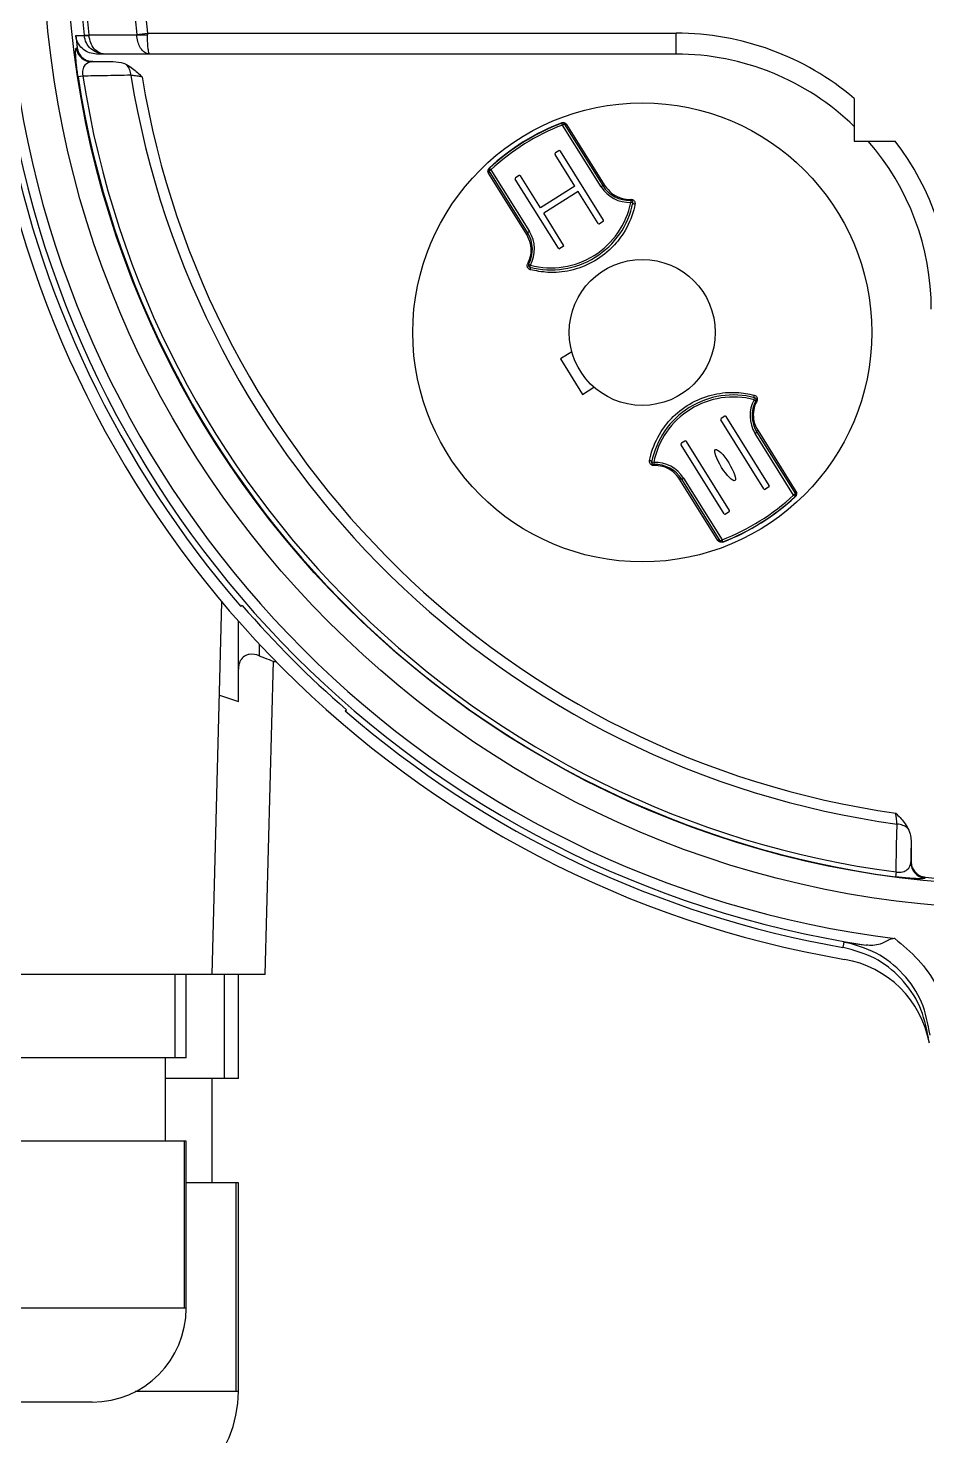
# Model space of a CAD drawing. Header units: millimetres. Extents: x 5231 to 7653, y 7068 to 7959.
# Drawn here: x 6755.8 to 6842, y 7203.8 to 7338.7 of the extents above; entities that cross this region are included whole.
import ezdxf

# ---------------------------------------------------------------- set-up
doc = ezdxf.new("R2010")
doc.units = ezdxf.units.MM

msp = doc.modelspace()

# ---------------------------------------------------------------- linework, layer by layer
at = {"color": 7, "linetype": 'Continuous', "lineweight": 25}
for p, q in [((6760.386, 7338.025), (6761.191, 7338.023)), ((6761.189, 7338.04), (6761.651, 7338.092)), ((6761.191, 7338.023), (6761.189, 7338.04)), ((6761.651, 7338.092), (6761.657, 7338.023)), ((6766.234, 7338.124), (6767.259, 7338.244)), ((6766.237, 7338.084), (6766.234, 7338.124)), ((6767.259, 7338.244), (6817.951, 7338.244)), ((6767.259, 7338.244), (6767.262, 7338.084)), ((6817.951, 7336.244), (6817.951, 7338.244)), ((6763.165, 7336.244), (6762.377, 7336.244)), ((6767.46, 7336.244), (6763.165, 7336.244)), ((6817.951, 7336.244), (6767.46, 7336.244)), ((6762.013, 7335.534), (6763.957, 7335.534)), ((6761.068, 7334.128), (6760.608, 7334.057)), ((6835.032, 7331.993), (6835.032, 7327.907)), ((6806.982, 7329.628), (6806.974, 7329.65)), ((6807.054, 7329.441), (6806.982, 7329.628)), ((6807.054, 7329.441), (6807.224, 7329.547)), ((6810.751, 7323.525), (6807.054, 7329.441)), ((6807.224, 7329.547), (6810.92, 7323.631)), ((6807.453, 7329.49), (6811.119, 7323.623)), ((6808.247, 7323.57), (6806.339, 7326.623)), ((6806.71, 7326.972), (6806.371, 7326.76)), ((6810.981, 7320.326), (6806.848, 7326.94)), ((6835.032, 7327.907), (6838.933, 7327.907)), ((6800.049, 7325.295), (6800.032, 7325.313)), ((6800.185, 7325.149), (6800.049, 7325.295)), ((6803.633, 7318.944), (6799.966, 7324.812)), ((6800.185, 7325.149), (6800.015, 7325.043)), ((6803.712, 7319.127), (6800.015, 7325.043)), ((6800.185, 7325.149), (6803.882, 7319.233)), ((6806.656, 7317.623), (6802.523, 7324.238)), ((6802.894, 7324.588), (6802.555, 7324.376)), ((6804.94, 7321.503), (6803.032, 7324.556)), ((6808.247, 7323.57), (6804.94, 7321.503)), ((6808.565, 7323.061), (6805.258, 7320.994)), ((6810.473, 7320.008), (6808.565, 7323.061)), ((6810.92, 7323.631), (6810.751, 7323.525)), ((6813.597, 7322.224), (6813.606, 7322.024)), ((6813.802, 7321.985), (6813.606, 7322.024)), ((6807.165, 7317.941), (6805.258, 7320.994)), ((6810.95, 7320.188), (6810.61, 7319.976)), ((6803.882, 7319.233), (6803.712, 7319.127)), ((6807.133, 7317.803), (6806.794, 7317.591)), ((6803.804, 7316.104), (6803.979, 7316.009)), ((6803.929, 7315.815), (6803.979, 7316.009)), ((6807.952, 7307.702), (6806.857, 7307.018)), ((6806.857, 7307.018), (6808.976, 7303.626)), ((6808.976, 7303.626), (6810.072, 7304.31)), ((6825.423, 7303.113), (6825.474, 7303.307)), ((6825.423, 7303.113), (6825.598, 7303.018)), ((6826.37, 7294.566), (6822.237, 7301.181)), ((6822.608, 7301.531), (6822.269, 7301.319)), ((6826.879, 7294.884), (6822.746, 7301.499)), ((6825.52, 7299.889), (6825.69, 7299.995)), ((6829.217, 7293.973), (6825.52, 7299.889)), ((6825.69, 7299.995), (6829.387, 7294.079)), ((6825.769, 7300.178), (6829.436, 7294.31)), ((6822.554, 7292.182), (6818.421, 7298.796)), ((6818.792, 7299.146), (6818.452, 7298.934)), ((6823.063, 7292.5), (6818.929, 7299.114)), ((6815.796, 7297.098), (6815.6, 7297.137)), ((6815.796, 7297.098), (6815.805, 7296.898)), ((6818.482, 7295.491), (6818.651, 7295.597)), ((6818.651, 7295.597), (6822.348, 7289.681)), ((6821.949, 7289.632), (6818.283, 7295.5)), ((6822.178, 7289.575), (6818.482, 7295.491)), ((6826.847, 7294.746), (6826.508, 7294.535)), ((6829.387, 7294.079), (6829.217, 7293.973)), ((6829.353, 7293.827), (6829.217, 7293.973)), ((6829.37, 7293.809), (6829.353, 7293.827)), ((6823.031, 7292.362), (6822.692, 7292.15)), ((6822.178, 7289.575), (6822.348, 7289.681)), ((6822.42, 7289.494), (6822.348, 7289.681)), ((6822.428, 7289.472), (6822.42, 7289.494)), ((6773.467, 7248.034), (6774.402, 7283.718)), ((6776.337, 7283.391), (6776.226, 7283.28)), ((6775.975, 7274.198), (6775.975, 7281.89)), ((6777.975, 7279.689), (6777.975, 7278.577)), ((6778.544, 7248.034), (6779.33, 7278.044)), ((6779.304, 7278.034), (6779.561, 7278.034)), ((6774.168, 7274.783), (6775.975, 7274.198)), ((6786.221, 7273.285), (6786.333, 7273.396)), ((6840.475, 7260.717), (6840.475, 7258.847)), ((6839.047, 7257.843), (6838.986, 7257.382)), ((6834.067, 7251.131), (6836.162, 7250.839)), ((6769.902, 7248.034), (6752.048, 7248.034)), ((6769.902, 7248.034), (6769.887, 7248.034)), ((6769.902, 7240.034), (6769.902, 7248.034)), ((6770.975, 7248.034), (6769.902, 7248.034)), ((6773.467, 7248.034), (6770.975, 7248.034)), ((6770.975, 7240.034), (6770.975, 7248.034)), ((6774.634, 7248.034), (6773.54, 7248.034)), ((6774.634, 7238.034), (6774.634, 7248.034)), ((6775.975, 7248.034), (6774.634, 7248.034)), ((6778.544, 7248.034), (6775.975, 7248.034)), ((6775.975, 7238.034), (6775.975, 7248.034)), ((6769.902, 7240.034), (6752.048, 7240.034)), ((6768.975, 7232.034), (6768.975, 7240.034)), ((6770.975, 7240.034), (6769.902, 7240.034)), ((6774.634, 7238.034), (6768.975, 7238.034)), ((6773.475, 7228.034), (6773.475, 7238.034)), ((6775.975, 7238.034), (6774.634, 7238.034)), ((6770.811, 7232.034), (6751.139, 7232.034)), ((6770.811, 7216.034), (6770.811, 7232.034)), ((6770.975, 7232.034), (6770.811, 7232.034)), ((6770.975, 7216.034), (6770.975, 7232.034)), ((6775.77, 7228.034), (6770.975, 7228.034)), ((6775.77, 7208.034), (6775.77, 7228.034)), ((6775.975, 7228.034), (6775.77, 7228.034)), ((6775.975, 7208.034), (6775.975, 7228.034)), ((6760.975, 7216.034), (6751.139, 7216.034)), ((6770.811, 7216.034), (6760.975, 7216.034)), ((6770.975, 7216.034), (6770.811, 7216.034)), ((6775.77, 7208.034), (6766.098, 7208.034)), ((6775.975, 7208.034), (6775.77, 7208.034)), ((6761.975, 7207.034), (6750.975, 7207.034))]:
    msp.add_line(p, q, dxfattribs=at)
at = {"color": 7, "linetype": 'Continuous', "lineweight": 25, "flags": 128}
for points in [[(6761.651, 7338.092), (6764.562, 7338.087), (6766.237, 7338.084)], [(6760.429, 7336.816), (6760.482, 7336.834), (6760.524, 7336.849)], [(6761.916, 7335.5), (6763.059, 7335.519), (6763.957, 7335.534)], [(6762.013, 7335.534), (6761.959, 7335.515), (6761.916, 7335.5)], [(6811.119, 7323.623), (6811.088, 7323.609), (6811.057, 7323.6), (6811.027, 7323.595), (6810.999, 7323.594), (6810.973, 7323.597), (6810.951, 7323.605), (6810.934, 7323.616), (6810.92, 7323.631)], [(6814.004, 7321.846), (6813.962, 7321.853), (6813.922, 7321.865), (6813.886, 7321.881), (6813.854, 7321.9), (6813.829, 7321.92), (6813.812, 7321.942), (6813.802, 7321.964), (6813.802, 7321.985)], [(6803.712, 7319.127), (6803.72, 7319.109), (6803.723, 7319.088), (6803.72, 7319.065), (6803.712, 7319.04), (6803.698, 7319.015), (6803.68, 7318.991), (6803.658, 7318.967), (6803.633, 7318.944)], [(6803.965, 7315.573), (6803.977, 7315.614), (6803.983, 7315.655), (6803.985, 7315.695), (6803.983, 7315.731), (6803.975, 7315.763), (6803.963, 7315.788), (6803.947, 7315.806), (6803.929, 7315.815)], [(6825.474, 7303.307), (6825.455, 7303.316), (6825.439, 7303.334), (6825.427, 7303.359), (6825.42, 7303.391), (6825.417, 7303.427), (6825.419, 7303.467), (6825.425, 7303.508), (6825.437, 7303.549)], [(6825.69, 7299.995), (6825.682, 7300.014), (6825.679, 7300.035), (6825.682, 7300.058), (6825.69, 7300.082), (6825.704, 7300.107), (6825.722, 7300.132), (6825.744, 7300.156), (6825.769, 7300.178)], [(6815.6, 7297.137), (6815.6, 7297.158), (6815.591, 7297.18), (6815.573, 7297.202), (6815.548, 7297.223), (6815.516, 7297.241), (6815.48, 7297.257), (6815.44, 7297.269), (6815.398, 7297.277)], [(6818.283, 7295.5), (6818.314, 7295.513), (6818.345, 7295.522), (6818.375, 7295.528), (6818.403, 7295.529), (6818.429, 7295.525), (6818.451, 7295.518), (6818.469, 7295.506), (6818.482, 7295.491)], [(6839.047, 7257.843), (6839.092, 7260.412), (6839.128, 7262.43)], [(6840.475, 7260.717), (6840.457, 7259.617), (6840.443, 7258.753)], [(6840.443, 7258.753), (6840.461, 7258.806), (6840.475, 7258.847)], [(6841.824, 7257.354), (6841.806, 7257.303), (6841.792, 7257.263)]]:
    msp.add_lwpolyline(points, dxfattribs=at)
at = {"color": 7, "linetype": 'Continuous', "lineweight": 25}
for centre, radius in [((6850.975, 7348.034), 93.74), ((6850.975, 7348.034), 91.48), ((6814.701, 7309.561), 22), ((6814.701, 7309.561), 7)]:
    msp.add_circle(centre, radius, dxfattribs=at)
for centre, radius, start, end in [((6850.975, 7348.034), 90.341, 353.64897, 186.35103), ((6850.975, 7348.034), 89.875, 353.64897, 186.35103), ((6850.975, 7348.034), 85.319, 353.33017, 186.66983), ((6850.975, 7348.034), 84.287, 353.33017, 186.66983), ((6850.975, 7348.034), 91.14, 186.30494, 187.04926), ((6761.424, 7339.848), 1.841, 262.72931, 277.27069), ((6766.749, 7352.407), 14.333, 267.94984, 272.05016), ((6817.951, 7311.78), 26.464, 49.79823, 90), ((6761.918, 7337.001), 1.5, 187.07071, 269.91274), ((6817.951, 7311.78), 24.464, 45.7131, 90), ((6850.975, 7348.034), 97.319, 187.12436, 262.87564), ((6763.908, 7334.108), 1.764, 3.33539, 39.69868), ((6850.975, 7348.034), 91.441, 188.79238, 262.46584), ((6850.975, 7348.034), 90.976, 188.79238, 262.46584), ((6850.975, 7348.034), 86.42, 189.2043, 262.12076), ((6850.975, 7348.034), 85.387, 189.41913, 261.9387), ((6850.975, 7348.034), 98.317, 188.66592, 261.33409), ((6850.975, 7348.034), 100, 189.72326, 260.27674), ((6850.975, 7348.034), 98.897, 189.91459, 220.90189), ((6814.701, 7309.561), 21.524, 111.039, 132.961), ((6814.701, 7309.561), 21.5, 111.039, 132.961), ((6814.701, 7309.561), 21.3, 111.039, 132.961), ((6807.054, 7329.441), 0.2, 32, 111.039), ((6807.372, 7329.653), 0.182, 215.62254, 296.53626), ((6806.424, 7326.676), 0.1, 122, 212), ((6806.763, 7326.888), 0.1, 32, 122), ((6817.951, 7311.78), 24.464, 0, 41.23805), ((6817.951, 7311.78), 26.464, 0, 37.54402), ((6800.185, 7325.149), 0.2, 132.961, 212), ((6799.856, 7324.957), 0.182, 307.46374, 28.37746), ((6802.608, 7324.291), 0.1, 122, 212), ((6802.947, 7324.503), 0.1, 32, 122), ((6813.465, 7325.221), 3.2, 212, 272.53097), ((6813.465, 7325.221), 3, 212, 272.53097), ((6805.957, 7323.554), 8, 255.3094, 348.6906), ((6805.957, 7323.554), 7.8, 255.3094, 348.6906), ((6812.91, 7322.273), 0.689, 355.91037, 3.87572), ((6813.606, 7322.024), 0.2, 348.6906, 92.53097), ((6810.557, 7320.061), 0.1, 212, 302), ((6810.897, 7320.273), 0.1, 302, 32), ((6801.168, 7317.537), 3, 331.46903, 32), ((6801.168, 7317.537), 3.2, 331.46903, 32), ((6806.741, 7317.676), 0.1, 212, 302), ((6807.08, 7317.888), 0.1, 302, 32), ((6804.061, 7316.743), 0.689, 240.12428, 248.08963), ((6803.979, 7316.009), 0.2, 151.46903, 255.3094), ((6823.445, 7295.568), 8, 75.3094, 168.6906), ((6823.445, 7295.568), 7.8, 75.3094, 168.6906), ((6828.234, 7301.585), 3.2, 151.46903, 212), ((6828.234, 7301.585), 3, 151.46903, 212), ((6825.423, 7303.113), 0.2, 331.46903, 75.3094), ((6825.342, 7302.379), 0.689, 60.12428, 68.08963), ((6822.322, 7301.234), 0.1, 122, 212), ((6822.661, 7301.446), 0.1, 32, 122), ((6818.505, 7298.849), 0.1, 122, 212), ((6818.845, 7299.061), 0.1, 32, 122), ((6815.796, 7297.098), 0.2, 168.6906, 272.53097), ((6815.937, 7293.901), 3.2, 32, 92.53097), ((6816.492, 7296.849), 0.689, 175.91037, 183.87572), ((6815.937, 7293.901), 3, 32, 92.53097), ((6826.455, 7294.619), 0.1, 212, 302), ((6826.794, 7294.831), 0.1, 302, 32), ((6829.546, 7294.166), 0.182, 127.46374, 208.37746), ((6814.701, 7309.561), 21.3, 291.039, 312.961), ((6814.701, 7309.561), 21.5, 291.039, 312.961), ((6814.701, 7309.561), 21.524, 291.039, 312.961), ((6829.217, 7293.973), 0.2, 312.961, 32), ((6822.639, 7292.235), 0.1, 212, 302), ((6822.978, 7292.447), 0.1, 302, 32), ((6822.031, 7289.469), 0.182, 35.62254, 116.53626), ((6822.348, 7289.681), 0.2, 212, 291.039), ((6850.975, 7348.034), 98.739, 220.89535, 229.10465), ((6850.975, 7348.034), 98.897, 229.09811, 260.08541), ((6839.045, 7260.66), 1.772, 50.36479, 87.29394), ((6841.943, 7258.755), 1.5, 180.08872, 264.21159), ((6850.975, 7348.034), 91.14, 264.23712, 265.7792), ((6832.397, 7239.614), 10, 10.43035, 80.27674), ((6761.975, 7216.034), 9, 270, 0), ((6764.725, 7208.034), 11.25, 270, 0)]:
    msp.add_arc(centre, radius, start, end, dxfattribs=at)
msp.add_ellipse((6822.65, 7296.84), major_axis=(0.927, -1.484), ratio=0.2285714, dxfattribs=at)
for points, knots in [([(6762.377, 7336.244), (6762.152, 7336.266), (6761.701, 7336.311), (6761.1, 7336.656), (6760.646, 7337.165), (6760.439, 7337.658), (6760.397, 7337.952), (6760.386, 7338.025)], [0, 0, 0, 0, 0.2312464, 0.4624979, 0.6936037, 0.9244044, 1, 1, 1, 1]), ([(6763.165, 7336.244), (6763.162, 7336.244), (6762.919, 7336.244), (6762.431, 7336.337), (6761.812, 7336.723), (6761.348, 7337.307), (6761.243, 7337.783), (6761.191, 7338.023)], [0, 0, 0, 0, 0.0033242, 0.2530387, 0.5034572, 0.7495242, 1, 1, 1, 1]), ([(6763.165, 7336.244), (6763.163, 7336.244), (6762.977, 7336.244), (6762.605, 7336.337), (6762.131, 7336.723), (6761.777, 7337.307), (6761.697, 7337.783), (6761.657, 7338.023)], [0, 0, 0, 0, 0.0033242, 0.2530387, 0.5034573, 0.7495242, 1, 1, 1, 1]), ([(6767.46, 7336.244), (6767.458, 7336.244), (6767.377, 7336.244), (6767.159, 7336.281), (6766.829, 7336.486), (6766.522, 7336.905), (6766.305, 7337.451), (6766.26, 7337.872), (6766.237, 7338.084)], [0, 0, 0, 0, 0.0032553, 0.1340038, 0.359171, 0.5735793, 0.7849237, 1, 1, 1, 1]), ([(6767.46, 7336.244), (6767.46, 7336.244), (6767.447, 7336.244), (6767.411, 7336.281), (6767.358, 7336.486), (6767.308, 7336.905), (6767.273, 7337.451), (6767.266, 7337.872), (6767.262, 7338.084)], [0, 0, 0, 0, 0.0032553, 0.1340038, 0.359171, 0.5735792, 0.7849237, 1, 1, 1, 1]), ([(6760.608, 7334.057), (6760.577, 7334.266), (6760.514, 7334.699), (6760.447, 7335.281), (6760.401, 7335.786), (6760.371, 7336.29), (6760.372, 7336.716), (6760.41, 7336.782), (6760.429, 7336.816)], [0, 0, 0, 0, 0.12078738, 0.24907618, 0.37314009, 0.50137557, 0.74047216, 1, 1, 1, 1]), ([(6760.524, 7336.849), (6760.56, 7336.683), (6760.606, 7336.471), (6760.795, 7336.137), (6761.052, 7335.846), (6761.502, 7335.585), (6761.842, 7335.551), (6762.013, 7335.534)], [0, 0, 0, 0, 0.2326691, 0.2977546, 0.5306269, 0.7634909, 1, 1, 1, 1]), ([(6761.916, 7335.5), (6761.678, 7335.454), (6761.387, 7335.398), (6761.133, 7334.997), (6761.05, 7334.762), (6761.022, 7334.513), (6761.036, 7334.293), (6761.057, 7334.183), (6761.068, 7334.128)], [0, 0, 0, 0, 0.5640254, 0.6909809, 0.80558, 0.9055196, 0.9523567, 1, 1, 1, 1]), ([(6763.957, 7335.534), (6764.306, 7335.507), (6764.761, 7335.471), (6765.169, 7335.279), (6765.265, 7335.234)], [0, 0, 0, 0, 0.7661428, 1, 1, 1, 1]), ([(6765.265, 7335.234), (6765.461, 7335.118), (6765.828, 7334.899), (6766.304, 7334.485), (6766.593, 7334.204), (6766.738, 7334.062), (6766.739, 7334.06)], [0, 0, 0, 0, 0.3607889, 0.6774436, 0.9958558, 1, 1, 1, 1]), ([(6765.668, 7334.21), (6764.81, 7334.195), (6763.276, 7334.167), (6761.743, 7334.14), (6761.068, 7334.128)], [0, 0, 0, 0, 0.56, 1, 1, 1, 1]), ([(6766.739, 7334.06), (6766.627, 7334.077), (6766.411, 7334.11), (6766.034, 7334.163), (6765.809, 7334.192), (6765.668, 7334.21)], [0, 0, 0, 0, 0.2900635, 0.5536035, 1, 1, 1, 1]), ([(6806.974, 7329.65), (6806.996, 7329.658), (6807.045, 7329.674), (6807.133, 7329.68), (6807.25, 7329.662), (6807.369, 7329.599), (6807.424, 7329.528), (6807.453, 7329.49)], [0, 0, 0, 0, 0.0853698, 0.1907986, 0.3564235, 0.6664713, 1, 1, 1, 1]), ([(6799.966, 7324.812), (6799.937, 7324.876), (6799.893, 7324.972), (6799.914, 7325.127), (6799.957, 7325.222), (6799.995, 7325.276), (6800.024, 7325.305), (6800.032, 7325.313)], [0, 0, 0, 0, 0.4935098, 0.7465115, 0.851032, 0.9564885, 1, 1, 1, 1]), ([(6811.119, 7323.623), (6811.313, 7323.368), (6811.664, 7322.909), (6812.482, 7322.453), (6813.154, 7322.31), (6813.529, 7322.318), (6813.597, 7322.32)], [0, 0, 0, 0, 0.35692605, 0.64558806, 0.93595733, 1, 1, 1, 1]), ([(6814.004, 7321.846), (6813.965, 7321.671), (6813.758, 7320.735), (6813.108, 7319.24), (6811.708, 7317.495), (6809.955, 7316.194), (6807.811, 7315.404), (6805.735, 7315.218), (6804.518, 7315.462), (6803.965, 7315.573)], [0, 0, 0, 0, 0.04393713, 0.23629304, 0.37282189, 0.53572822, 0.69861004, 0.86320068, 1, 1, 1, 1]), ([(6813.597, 7322.32), (6813.638, 7322.318), (6813.719, 7322.314), (6813.829, 7322.264), (6813.923, 7322.184), (6813.991, 7322.072), (6814.018, 7321.953), (6814.008, 7321.875), (6814.004, 7321.846)], [0, 0, 0, 0, 0.1540842, 0.3077863, 0.4712038, 0.6571656, 0.8674974, 1, 1, 1, 1]), ([(6803.718, 7316.146), (6803.749, 7316.207), (6803.92, 7316.541), (6804.087, 7317.207), (6804.036, 7318.142), (6803.776, 7318.659), (6803.633, 7318.944)], [0, 0, 0, 0, 0.06404267, 0.35441194, 0.64307395, 1, 1, 1, 1]), ([(6803.965, 7315.573), (6803.911, 7315.595), (6803.808, 7315.637), (6803.706, 7315.768), (6803.664, 7315.909), (6803.671, 7316.043), (6803.703, 7316.114), (6803.718, 7316.146)], [0, 0, 0, 0, 0.257956, 0.4849143, 0.7035846, 0.8642778, 1, 1, 1, 1]), ([(6815.398, 7297.277), (6815.437, 7297.451), (6815.644, 7298.387), (6816.294, 7299.882), (6817.695, 7301.627), (6819.447, 7302.929), (6821.591, 7303.718), (6823.668, 7303.904), (6824.884, 7303.66), (6825.437, 7303.549)], [0, 0, 0, 0, 0.0439371, 0.236293, 0.3728219, 0.5357282, 0.69861, 0.8632007, 1, 1, 1, 1]), ([(6825.685, 7302.976), (6825.653, 7302.916), (6825.482, 7302.582), (6825.315, 7301.915), (6825.367, 7300.98), (6825.626, 7300.463), (6825.769, 7300.178)], [0, 0, 0, 0, 0.0640427, 0.3544119, 0.6430739, 1, 1, 1, 1]), ([(6825.437, 7303.549), (6825.491, 7303.527), (6825.594, 7303.486), (6825.696, 7303.354), (6825.738, 7303.213), (6825.731, 7303.08), (6825.699, 7303.009), (6825.685, 7302.976)], [0, 0, 0, 0, 0.257956, 0.4849143, 0.7035846, 0.8642778, 1, 1, 1, 1]), ([(6815.805, 7296.802), (6815.764, 7296.804), (6815.683, 7296.808), (6815.573, 7296.859), (6815.479, 7296.938), (6815.411, 7297.05), (6815.384, 7297.169), (6815.394, 7297.247), (6815.398, 7297.277)], [0, 0, 0, 0, 0.1540842, 0.3077863, 0.4712038, 0.6571656, 0.8674974, 1, 1, 1, 1]), ([(6818.283, 7295.5), (6818.089, 7295.754), (6817.738, 7296.213), (6816.92, 7296.67), (6816.248, 7296.812), (6815.873, 7296.804), (6815.805, 7296.802)], [0, 0, 0, 0, 0.3569261, 0.6455881, 0.9359573, 1, 1, 1, 1]), ([(6829.436, 7294.31), (6829.465, 7294.246), (6829.51, 7294.15), (6829.488, 7293.995), (6829.445, 7293.9), (6829.407, 7293.846), (6829.378, 7293.818), (6829.37, 7293.809)], [0, 0, 0, 0, 0.4935098, 0.7465115, 0.851032, 0.9564885, 1, 1, 1, 1]), ([(6822.428, 7289.472), (6822.406, 7289.465), (6822.357, 7289.448), (6822.269, 7289.442), (6822.152, 7289.46), (6822.033, 7289.523), (6821.978, 7289.595), (6821.949, 7289.632)], [0, 0, 0, 0, 0.0853698, 0.1907986, 0.3564235, 0.6664713, 1, 1, 1, 1]), ([(6777.975, 7278.577), (6777.672, 7278.671), (6777.281, 7278.791), (6776.646, 7278.598), (6776.318, 7278.361), (6776.096, 7277.967), (6775.994, 7277.646), (6775.981, 7277.4), (6775.975, 7277.28)], [0, 0, 0, 0, 0.4821275, 0.6208902, 0.808203, 0.87267, 0.937666, 1, 1, 1, 1]), ([(6777.975, 7278.577), (6778.314, 7278.443), (6779.038, 7278.155), (6779.434, 7277.991), (6779.313, 7278.041), (6779.304, 7278.044)], [0, 0, 0, 0, 0.4496678, 0.9613668, 1, 1, 1, 1]), ([(6839.128, 7262.43), (6839.113, 7262.57), (6839.089, 7262.792), (6839.044, 7263.167), (6839.016, 7263.379), (6839.001, 7263.49)], [0, 0, 0, 0, 0.4491912, 0.7120483, 1, 1, 1, 1]), ([(6839.001, 7263.49), (6839.003, 7263.489), (6839.146, 7263.344), (6839.427, 7263.056), (6839.841, 7262.584), (6840.059, 7262.219), (6840.175, 7262.025)], [0, 0, 0, 0, 0.004146, 0.3235798, 0.6412421, 1, 1, 1, 1]), ([(6840.175, 7262.025), (6840.273, 7261.789), (6840.447, 7261.369), (6840.467, 7260.916), (6840.475, 7260.717)], [0, 0, 0, 0, 0.561758, 1, 1, 1, 1]), ([(6839.047, 7257.843), (6839.103, 7257.834), (6839.215, 7257.816), (6839.439, 7257.81), (6839.692, 7257.848), (6839.93, 7257.94), (6840.336, 7258.211), (6840.395, 7258.509), (6840.443, 7258.753)], [0, 0, 0, 0, 0.04721114, 0.09386707, 0.19401871, 0.30916913, 0.43667631, 1, 1, 1, 1]), ([(6840.475, 7258.847), (6840.492, 7258.678), (6840.525, 7258.34), (6840.784, 7257.89), (6841.165, 7257.551), (6841.539, 7257.393), (6841.764, 7257.362), (6841.824, 7257.354)], [0, 0, 0, 0, 0.2297532, 0.4595156, 0.6890466, 0.9182809, 1, 1, 1, 1]), ([(6841.792, 7257.263), (6841.757, 7257.242), (6841.69, 7257.202), (6841.251, 7257.192), (6840.744, 7257.21), (6840.242, 7257.244), (6839.65, 7257.299), (6839.205, 7257.354), (6838.986, 7257.382)], [0, 0, 0, 0, 0.2593388, 0.499082, 0.6285063, 0.7489, 0.8765068, 1, 1, 1, 1]), ([(6833.947, 7250.614), (6833.969, 7250.711), (6834.007, 7250.883), (6834.048, 7251.055), (6834.067, 7251.131)], [0, 0, 0, 0, 0.56, 1, 1, 1, 1]), ([(6842.299, 7242.213), (6842.094, 7243.286), (6841.683, 7245.432), (6839.807, 7248.174), (6837.225, 7250.262), (6835.118, 7250.842), (6834.067, 7251.131)], [0, 0, 0, 0, 0.2500471, 0.50006, 0.7503071, 1, 1, 1, 1]), ([(6838.905, 7251.466), (6838.778, 7251.46), (6838.585, 7251.449), (6838.399, 7251.366), (6838.068, 7251.175), (6837.559, 7250.912), (6836.843, 7250.774), (6836.382, 7250.818), (6836.163, 7250.838)], [0, 0, 0, 0, 0.12425741, 0.18697193, 0.19771051, 0.50212623, 0.76426665, 1, 1, 1, 1]), ([(6838.905, 7251.466), (6839.692, 7250.812), (6841.256, 7249.511), (6842.896, 7247.177), (6843.925, 7244.768), (6844.168, 7243.192), (6844.29, 7242.401)], [0, 0, 0, 0, 0.2818719, 0.5606521, 0.7796601, 1, 1, 1, 1]), ([(6842.15, 7241.963), (6841.923, 7243.009), (6841.471, 7245.097), (6839.592, 7247.746), (6837.048, 7249.767), (6834.982, 7250.331), (6833.947, 7250.614)], [0, 0, 0, 0, 0.25006523, 0.49944561, 0.74938637, 1, 1, 1, 1])]:
    msp.add_open_spline(points, degree=3, knots=knots, dxfattribs=at)

doc.saveas('drawing.dxf')
